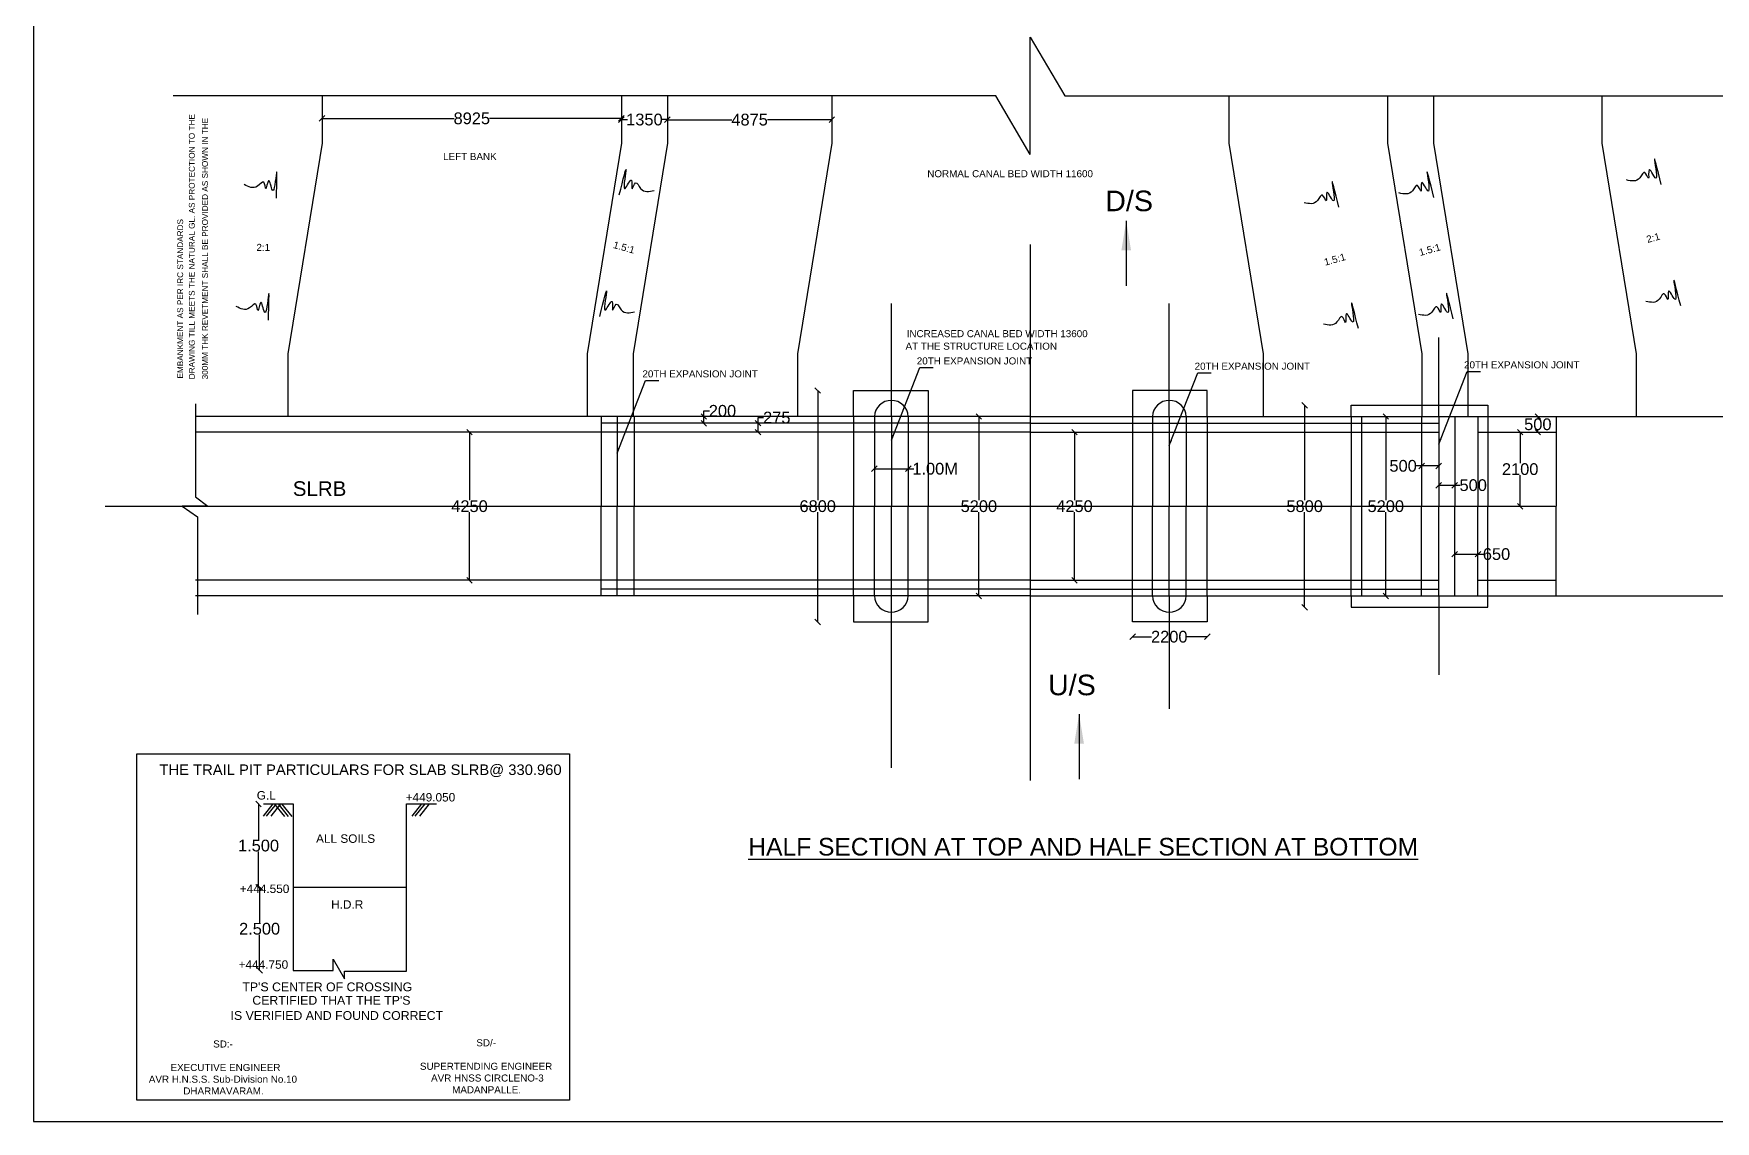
# Model space of a CAD drawing. Header units: millimetres. Extents: x 5124 to 3460569, y 2311 to 45956336.
# Drawn here: x 3415487 to 3444134, y 45924522 to 45943050 of the extents above; entities that cross this region are included whole.
import ezdxf

# ---------------------------------------------------------------- set-up
doc = ezdxf.new("R2010")
doc.units = ezdxf.units.MM
doc.header["$MEASUREMENT"] = 0
for name, color, linetype in [('DIMENSION', 7, 'Continuous'), ('DRAWING', 7, 'Continuous'), ('TEXT', 7, 'Continuous')]:
    doc.layers.add(name, color=color, linetype=linetype)
doc.styles.get("Standard").update_dxf_attribs({"font": 'arial.ttf', "height": 200})
doc.dimstyles.get("Standard").update_dxf_attribs({"dimtxt": 200, "dimasz": 110, "dimexe": 0.18, "dimexo": 0.0625, "dimgap": 0.09, "dimtad": 0, "dimtih": 1, "dimtoh": 1, "dimdec": 0, "dimzin": 0, "dimdsep": 46, "dimtxsty": 'Standard', "dimblk": 'OBLIQUE', "dimcen": 0.09, "dimse1": 1, "dimse2": 1, "dimadec": 0, "dimazin": 0, "dimtfac": 1, "dimtdec": 0, "dimtofl": 0, "dimtmove": 0, "dimatfit": 3, "dimfxl": 1, "dimtolj": 1, "dimtzin": 0, "dimarcsym": 0})

# ---------------------------------------------------------------- blocks, each defined once
blk = doc.blocks.new('_Oblique')
at = {"color": 0, "linetype": 'ByBlock', "lineweight": -2}
blk.add_line((-0.5, -0.5), (0.5, 0.5), dxfattribs=at)
blk = doc.blocks.new('*D55')
at = {"layer": 'Defpoints', "color": 0, "transparency": 16777216}
for p in [(3420401, 45941586), (3425500, 45941606), (3425500, 45941586)]:
    blk.add_point(p, dxfattribs=at)
at = {"layer": 'DIMENSION', "color": 0, "lineweight": -2, "transparency": 16777216}
for p, q in [((3420401, 45941606), (3422651, 45941606)), ((3425500, 45941606), (3423250, 45941606))]:
    blk.add_line(p, q, dxfattribs=at)
at = {"layer": 'DIMENSION', "color": 0, "lineweight": -2, "transparency": 16777216, "xscale": 95, "yscale": 95, "zscale": 95, "rotation": 180}
blk.add_blockref('_Oblique', (3420401, 45941606), dxfattribs=at)
at = {"layer": 'DIMENSION', "color": 0, "lineweight": -2, "transparency": 16777216, "xscale": 95, "yscale": 95, "zscale": 95}
blk.add_blockref('_Oblique', (3425500, 45941606), dxfattribs=at)
at = {"layer": 'DIMENSION', "color": 0, "transparency": 16777216, "insert": (3422951, 45941606), "char_height": 200, "attachment_point": 5}
blk.add_mtext('\\A1;8925', dxfattribs=at)
blk = doc.blocks.new('*D56')
at = {"layer": 'Defpoints', "color": 0, "transparency": 16777216}
for p in [(3425500, 45941606), (3426282, 45941586), (3426282, 45941586)]:
    blk.add_point(p, dxfattribs=at)
at = {"layer": 'DIMENSION', "color": 0, "lineweight": -2, "transparency": 16777216}
for p, q in [((3425500, 45941586), (3425602, 45941586)), ((3426282, 45941586), (3426180, 45941586))]:
    blk.add_line(p, q, dxfattribs=at)
at = {"layer": 'DIMENSION', "color": 0, "lineweight": -2, "transparency": 16777216, "xscale": 95, "yscale": 95, "zscale": 95, "rotation": 180}
blk.add_blockref('_Oblique', (3425500, 45941586), dxfattribs=at)
at = {"layer": 'DIMENSION', "color": 0, "lineweight": -2, "transparency": 16777216, "xscale": 95, "yscale": 95, "zscale": 95}
blk.add_blockref('_Oblique', (3426282, 45941586), dxfattribs=at)
at = {"layer": 'DIMENSION', "color": 0, "transparency": 16777216, "insert": (3425891, 45941586), "char_height": 200, "attachment_point": 5}
blk.add_mtext('\\A1;1350', dxfattribs=at)
blk = doc.blocks.new('*D57')
at = {"layer": 'Defpoints', "color": 0, "transparency": 16777216}
for p in [(3426282, 45941586), (3429084, 45941584), (3429084, 45941538)]:
    blk.add_point(p, dxfattribs=at)
at = {"layer": 'DIMENSION', "color": 0, "lineweight": -2, "transparency": 16777216}
for p, q in [((3426282, 45941584), (3427379, 45941584)), ((3429084, 45941584), (3427987, 45941584))]:
    blk.add_line(p, q, dxfattribs=at)
at = {"layer": 'DIMENSION', "color": 0, "lineweight": -2, "transparency": 16777216, "xscale": 95, "yscale": 95, "zscale": 95, "rotation": 180}
blk.add_blockref('_Oblique', (3426282, 45941584), dxfattribs=at)
at = {"layer": 'DIMENSION', "color": 0, "lineweight": -2, "transparency": 16777216, "xscale": 95, "yscale": 95, "zscale": 95}
blk.add_blockref('_Oblique', (3429084, 45941584), dxfattribs=at)
at = {"layer": 'DIMENSION', "color": 0, "transparency": 16777216, "insert": (3427683, 45941584), "char_height": 200, "attachment_point": 5}
blk.add_mtext('\\A1;4875', dxfattribs=at)
blk = doc.blocks.new('*D58')
at = {"layer": 'Defpoints', "color": 0, "transparency": 16777216}
for p in [(3422958, 45936262), (3422873, 45933738), (3422912, 45933738)]:
    blk.add_point(p, dxfattribs=at)
at = {"layer": 'DIMENSION', "color": 0, "lineweight": -2, "transparency": 16777216}
for p, q in [((3422912, 45936262), (3422912, 45935102)), ((3422912, 45933738), (3422912, 45934898))]:
    blk.add_line(p, q, dxfattribs=at)
at = {"layer": 'DIMENSION', "color": 0, "lineweight": -2, "transparency": 16777216, "xscale": 95, "yscale": 95, "zscale": 95}
for p, rotation in [((3422912, 45936262), 90), ((3422912, 45933738), 270)]:
    blk.add_blockref('_Oblique', p, dxfattribs=dict(at, rotation=rotation))
at = {"layer": 'DIMENSION', "color": 0, "transparency": 16777216, "insert": (3422912, 45935000), "char_height": 200, "attachment_point": 5}
blk.add_mtext('\\A1;4250', dxfattribs=at)
blk = doc.blocks.new('*D59')
at = {"layer": 'Defpoints', "color": 0, "transparency": 16777216}
for p in [(3426904, 45936528), (3426904, 45936528), (3426904, 45936414)]:
    blk.add_point(p, dxfattribs=at)
at = {"layer": 'DIMENSION', "color": 0, "lineweight": -2, "transparency": 16777216}
for p, q in [((3426904, 45936528), (3426904, 45936624)), ((3426904, 45936624), (3426999, 45936624)), ((3426904, 45936414), (3426904, 45936528))]:
    blk.add_line(p, q, dxfattribs=at)
at = {"layer": 'DIMENSION', "color": 0, "lineweight": -2, "transparency": 16777216, "xscale": 95, "yscale": 95, "zscale": 95}
for p, rotation in [((3426904, 45936528), 90), ((3426904, 45936414), 270)]:
    blk.add_blockref('_Oblique', p, dxfattribs=dict(at, rotation=rotation))
at = {"layer": 'DIMENSION', "color": 0, "transparency": 16777216, "insert": (3427221, 45936624), "char_height": 200, "attachment_point": 5}
blk.add_mtext('\\A1;200', dxfattribs=at)
blk = doc.blocks.new('*D60')
at = {"layer": 'Defpoints', "color": 0, "transparency": 16777216}
for p in [(3427827, 45936414.5), (3427827, 45936414.5), (3427827, 45936262)]:
    blk.add_point(p, dxfattribs=at)
at = {"layer": 'DIMENSION', "color": 0, "lineweight": -2, "transparency": 16777216}
for p, q in [((3427827, 45936414.5), (3427827, 45936509.5)), ((3427827, 45936509.5), (3427922, 45936509.5)), ((3427827, 45936262), (3427827, 45936414.5))]:
    blk.add_line(p, q, dxfattribs=at)
at = {"layer": 'DIMENSION', "color": 0, "lineweight": -2, "transparency": 16777216, "xscale": 95, "yscale": 95, "zscale": 95}
for p, rotation in [((3427827, 45936414.5), 90), ((3427827, 45936262), 270)]:
    blk.add_blockref('_Oblique', p, dxfattribs=dict(at, rotation=rotation))
at = {"layer": 'DIMENSION', "color": 0, "transparency": 16777216, "insert": (3428145.487, 45936509.5), "char_height": 200, "attachment_point": 5}
blk.add_mtext('\\A1;275', dxfattribs=at)
blk = doc.blocks.new('*D61')
at = {"layer": 'Defpoints', "color": 0, "transparency": 16777216}
for p in [(3429452, 45936972), (3428843, 45933028), (3429452, 45933028)]:
    blk.add_point(p, dxfattribs=at)
at = {"layer": 'DIMENSION', "color": 0, "lineweight": -2, "transparency": 16777216}
for p, q in [((3428843, 45936972), (3428843, 45935102)), ((3428843, 45933028), (3428843, 45934898))]:
    blk.add_line(p, q, dxfattribs=at)
at = {"layer": 'DIMENSION', "color": 0, "lineweight": -2, "transparency": 16777216, "xscale": 95, "yscale": 95, "zscale": 95}
for p, rotation in [((3428843, 45936972), 90), ((3428843, 45933028), 270)]:
    blk.add_blockref('_Oblique', p, dxfattribs=dict(at, rotation=rotation))
at = {"layer": 'DIMENSION', "color": 0, "transparency": 16777216, "insert": (3428843, 45935000), "char_height": 200, "attachment_point": 5}
blk.add_mtext('\\A1;6800', dxfattribs=at)
blk = doc.blocks.new('*D62')
at = {"layer": 'Defpoints', "color": 0, "transparency": 16777216}
for p in [(3429808, 45935638), (3430386, 45935638), (3430386, 45935638)]:
    blk.add_point(p, dxfattribs=at)
at = {"layer": 'DIMENSION', "color": 0, "lineweight": -2, "transparency": 16777216}
for p, q in [((3429808, 45935638), (3430386, 45935638)), ((3430386, 45935638), (3430480, 45935638))]:
    blk.add_line(p, q, dxfattribs=at)
at = {"layer": 'DIMENSION', "color": 0, "lineweight": -2, "transparency": 16777216, "xscale": 95, "yscale": 95, "zscale": 95, "rotation": 180}
blk.add_blockref('_Oblique', (3429808, 45935638), dxfattribs=at)
at = {"layer": 'DIMENSION', "color": 0, "lineweight": -2, "transparency": 16777216, "xscale": 95, "yscale": 95, "zscale": 95}
blk.add_blockref('_Oblique', (3430386, 45935638), dxfattribs=at)
at = {"layer": 'DIMENSION', "color": 0, "transparency": 16777216, "insert": (3430843, 45935638), "char_height": 200, "attachment_point": 5}
blk.add_mtext('\\A1;1.00M', dxfattribs=at)
blk = doc.blocks.new('*D63')
at = {"layer": 'Defpoints', "color": 0, "transparency": 16777216}
for p in [(3431328, 45936528), (3431328, 45933472), (3431588, 45933472)]:
    blk.add_point(p, dxfattribs=at)
at = {"layer": 'DIMENSION', "color": 0, "lineweight": -2, "transparency": 16777216}
for p, q in [((3431588, 45936528), (3431588, 45935102)), ((3431588, 45933472), (3431588, 45934898))]:
    blk.add_line(p, q, dxfattribs=at)
at = {"layer": 'DIMENSION', "color": 0, "lineweight": -2, "transparency": 16777216, "xscale": 95, "yscale": 95, "zscale": 95}
for p, rotation in [((3431588, 45936528), 90), ((3431588, 45933472), 270)]:
    blk.add_blockref('_Oblique', p, dxfattribs=dict(at, rotation=rotation))
at = {"layer": 'DIMENSION', "color": 0, "transparency": 16777216, "insert": (3431588, 45935000), "char_height": 200, "attachment_point": 5}
blk.add_mtext('\\A1;5200', dxfattribs=at)
blk = doc.blocks.new('*D64')
at = {"layer": 'Defpoints', "color": 0, "transparency": 16777216}
for p in [(3433217, 45936262), (3433217, 45933738), (3433217, 45933738)]:
    blk.add_point(p, dxfattribs=at)
at = {"layer": 'DIMENSION', "color": 0, "lineweight": -2, "transparency": 16777216}
for p, q in [((3433217, 45936262), (3433217, 45935102)), ((3433217, 45933738), (3433217, 45934898))]:
    blk.add_line(p, q, dxfattribs=at)
at = {"layer": 'DIMENSION', "color": 0, "lineweight": -2, "transparency": 16777216, "xscale": 95, "yscale": 95, "zscale": 95}
for p, rotation in [((3433217, 45936262), 90), ((3433217, 45933738), 270)]:
    blk.add_blockref('_Oblique', p, dxfattribs=dict(at, rotation=rotation))
at = {"layer": 'DIMENSION', "color": 0, "transparency": 16777216, "insert": (3433217, 45935000), "char_height": 200, "attachment_point": 5}
blk.add_mtext('\\A1;4250', dxfattribs=at)
blk = doc.blocks.new('*D65')
at = {"layer": 'Defpoints', "color": 0, "transparency": 16777216}
for p in [(3434207.5, 45933028.5), (3435478, 45933028.5), (3435478, 45932776.5)]:
    blk.add_point(p, dxfattribs=at)
at = {"layer": 'DIMENSION', "color": 0, "lineweight": -2, "transparency": 16777216}
for p, q in [((3434207.5, 45932776.5), (3434531.41, 45932776.5)), ((3435478, 45932776.5), (3435131.59, 45932776.5))]:
    blk.add_line(p, q, dxfattribs=at)
at = {"layer": 'DIMENSION', "color": 0, "lineweight": -2, "transparency": 16777216, "xscale": 95, "yscale": 95, "zscale": 95, "rotation": 180}
blk.add_blockref('_Oblique', (3434207.5, 45932776.5), dxfattribs=at)
at = {"layer": 'DIMENSION', "color": 0, "lineweight": -2, "transparency": 16777216, "xscale": 95, "yscale": 95, "zscale": 95}
blk.add_blockref('_Oblique', (3435478, 45932776.5), dxfattribs=at)
at = {"layer": 'DIMENSION', "color": 0, "transparency": 16777216, "insert": (3434831.5, 45932776.5), "char_height": 200, "attachment_point": 5}
blk.add_mtext('\\A1;2200', dxfattribs=at)
blk = doc.blocks.new('*D66')
at = {"layer": 'Defpoints', "color": 0, "transparency": 16777216}
for p in [(3437929, 45936720), (3437138, 45933280), (3437929, 45933280)]:
    blk.add_point(p, dxfattribs=at)
at = {"layer": 'DIMENSION', "color": 0, "lineweight": -2, "transparency": 16777216}
for p, q in [((3437138, 45936720), (3437138, 45935102)), ((3437138, 45933280), (3437138, 45934898))]:
    blk.add_line(p, q, dxfattribs=at)
at = {"layer": 'DIMENSION', "color": 0, "lineweight": -2, "transparency": 16777216, "xscale": 95, "yscale": 95, "zscale": 95}
for p, rotation in [((3437138, 45936720), 90), ((3437138, 45933280), 270)]:
    blk.add_blockref('_Oblique', p, dxfattribs=dict(at, rotation=rotation))
at = {"layer": 'DIMENSION', "color": 0, "transparency": 16777216, "insert": (3437138, 45935000), "char_height": 200, "attachment_point": 5}
blk.add_mtext('\\A1;5800', dxfattribs=at)
blk = doc.blocks.new('*D67')
at = {"layer": 'Defpoints', "color": 0, "transparency": 16777216}
for p in [(3438340, 45936528), (3438340, 45933472), (3438520, 45933472)]:
    blk.add_point(p, dxfattribs=at)
at = {"layer": 'DIMENSION', "color": 0, "lineweight": -2, "transparency": 16777216}
for p, q in [((3438520, 45936528), (3438520, 45935102)), ((3438520, 45933472), (3438520, 45934898))]:
    blk.add_line(p, q, dxfattribs=at)
at = {"layer": 'DIMENSION', "color": 0, "lineweight": -2, "transparency": 16777216, "xscale": 95, "yscale": 95, "zscale": 95}
for p, rotation in [((3438520, 45936528), 90), ((3438520, 45933472), 270)]:
    blk.add_blockref('_Oblique', p, dxfattribs=dict(at, rotation=rotation))
at = {"layer": 'DIMENSION', "color": 0, "transparency": 16777216, "insert": (3438520, 45935000), "char_height": 200, "attachment_point": 5}
blk.add_mtext('\\A1;5200', dxfattribs=at)
blk = doc.blocks.new('*D68')
at = {"layer": 'Defpoints', "color": 0, "transparency": 16777216}
for p in [(3439131, 45935687), (3439131, 45935687), (3439421, 45935687)]:
    blk.add_point(p, dxfattribs=at)
at = {"layer": 'DIMENSION', "color": 0, "lineweight": -2, "transparency": 16777216}
for p, q in [((3439131, 45935687), (3439036, 45935687)), ((3439421, 45935687), (3439131, 45935687))]:
    blk.add_line(p, q, dxfattribs=at)
at = {"layer": 'DIMENSION', "color": 0, "lineweight": -2, "transparency": 16777216, "xscale": 95, "yscale": 95, "zscale": 95, "rotation": 180}
blk.add_blockref('_Oblique', (3439131, 45935687), dxfattribs=at)
at = {"layer": 'DIMENSION', "color": 0, "lineweight": -2, "transparency": 16777216, "xscale": 95, "yscale": 95, "zscale": 95}
blk.add_blockref('_Oblique', (3439421, 45935687), dxfattribs=at)
at = {"layer": 'DIMENSION', "color": 0, "transparency": 16777216, "insert": (3438815, 45935687), "char_height": 200, "attachment_point": 5}
blk.add_mtext('\\A1;500', dxfattribs=at)
blk = doc.blocks.new('*D69')
at = {"layer": 'Defpoints', "color": 0, "transparency": 16777216}
for p in [(3439421, 45935358), (3439694, 45935358), (3439694, 45935358)]:
    blk.add_point(p, dxfattribs=at)
at = {"layer": 'DIMENSION', "color": 0, "lineweight": -2, "transparency": 16777216}
for p, q in [((3439421, 45935358), (3439694, 45935358)), ((3439694, 45935358), (3439788, 45935358))]:
    blk.add_line(p, q, dxfattribs=at)
at = {"layer": 'DIMENSION', "color": 0, "lineweight": -2, "transparency": 16777216, "xscale": 95, "yscale": 95, "zscale": 95, "rotation": 180}
blk.add_blockref('_Oblique', (3439421, 45935358), dxfattribs=at)
at = {"layer": 'DIMENSION', "color": 0, "lineweight": -2, "transparency": 16777216, "xscale": 95, "yscale": 95, "zscale": 95}
blk.add_blockref('_Oblique', (3439694, 45935358), dxfattribs=at)
at = {"layer": 'DIMENSION', "color": 0, "transparency": 16777216, "insert": (3440009, 45935358), "char_height": 200, "attachment_point": 5}
blk.add_mtext('\\A1;500', dxfattribs=at)
blk = doc.blocks.new('*D70')
at = {"layer": 'Defpoints', "color": 0, "transparency": 16777216}
for p in [(3439694, 45934184), (3440090, 45934184), (3440090, 45934184)]:
    blk.add_point(p, dxfattribs=at)
at = {"layer": 'DIMENSION', "color": 0, "lineweight": -2, "transparency": 16777216}
for p, q in [((3439694, 45934184), (3440090, 45934184)), ((3440090, 45934184), (3440185, 45934184))]:
    blk.add_line(p, q, dxfattribs=at)
at = {"layer": 'DIMENSION', "color": 0, "lineweight": -2, "transparency": 16777216, "xscale": 95, "yscale": 95, "zscale": 95, "rotation": 180}
blk.add_blockref('_Oblique', (3439694, 45934184), dxfattribs=at)
at = {"layer": 'DIMENSION', "color": 0, "lineweight": -2, "transparency": 16777216, "xscale": 95, "yscale": 95, "zscale": 95}
blk.add_blockref('_Oblique', (3440090, 45934184), dxfattribs=at)
at = {"layer": 'DIMENSION', "color": 0, "transparency": 16777216, "insert": (3440406, 45934184), "char_height": 200, "attachment_point": 5}
blk.add_mtext('\\A1;650', dxfattribs=at)
blk = doc.blocks.new('*D71')
at = {"layer": 'Defpoints', "color": 0, "transparency": 16777216}
for p in [(3440809, 45936262), (3440809, 45936262), (3440809, 45935000)]:
    blk.add_point(p, dxfattribs=at)
at = {"layer": 'DIMENSION', "color": 0, "lineweight": -2, "transparency": 16777216}
for p, q in [((3440809, 45936262), (3440809, 45935733)), ((3440809, 45935000), (3440809, 45935529))]:
    blk.add_line(p, q, dxfattribs=at)
at = {"layer": 'DIMENSION', "color": 0, "lineweight": -2, "transparency": 16777216, "xscale": 95, "yscale": 95, "zscale": 95}
for p, rotation in [((3440809, 45936262), 90), ((3440809, 45935000), 270)]:
    blk.add_blockref('_Oblique', p, dxfattribs=dict(at, rotation=rotation))
at = {"layer": 'DIMENSION', "color": 0, "transparency": 16777216, "insert": (3440809, 45935631), "char_height": 200, "attachment_point": 5}
blk.add_mtext('\\A1;2100', dxfattribs=at)
blk = doc.blocks.new('*D72')
at = {"layer": 'Defpoints', "color": 0, "transparency": 16777216}
for p in [(3441110, 45936528), (3441110, 45936528), (3441110, 45936262)]:
    blk.add_point(p, dxfattribs=at)
at = {"layer": 'DIMENSION', "color": 0, "lineweight": -2, "transparency": 16777216}
for p, q in [((3441110, 45936528), (3441110, 45936497)), ((3441110, 45936262), (3441110, 45936293))]:
    blk.add_line(p, q, dxfattribs=at)
at = {"layer": 'DIMENSION', "color": 0, "lineweight": -2, "transparency": 16777216, "xscale": 95, "yscale": 95, "zscale": 95}
for p, rotation in [((3441110, 45936528), 90), ((3441110, 45936262), 270)]:
    blk.add_blockref('_Oblique', p, dxfattribs=dict(at, rotation=rotation))
at = {"layer": 'DIMENSION', "color": 0, "transparency": 16777216, "insert": (3441110, 45936395), "char_height": 200, "attachment_point": 5}
blk.add_mtext('\\A1;500', dxfattribs=at)
blk = doc.blocks.new('*D73')
at = {"layer": 'Defpoints', "color": 0, "transparency": 16777216}
for p in [(3419906, 45929928), (3419318, 45928511), (3419906, 45928511)]:
    blk.add_point(p, dxfattribs=at)
at = {"layer": 'DIMENSION', "color": 0, "lineweight": -2, "transparency": 16777216}
for p, q in [((3419318, 45929928), (3419318, 45929322)), ((3419318, 45928511), (3419318, 45929117))]:
    blk.add_line(p, q, dxfattribs=at)
at = {"layer": 'DIMENSION', "color": 0, "lineweight": -2, "transparency": 16777216, "xscale": 95, "yscale": 95, "zscale": 95}
for p, rotation in [((3419318, 45929928), 90), ((3419318, 45928511), 270)]:
    blk.add_blockref('_Oblique', p, dxfattribs=dict(at, rotation=rotation))
at = {"layer": 'DIMENSION', "color": 0, "transparency": 16777216, "insert": (3419318, 45929219), "char_height": 200, "attachment_point": 5}
blk.add_mtext('\\A1;1.500', dxfattribs=at)
blk = doc.blocks.new('*D74')
at = {"layer": 'Defpoints', "color": 0, "transparency": 16777216}
for p in [(3419906, 45928511), (3419336, 45927093), (3419906, 45927093)]:
    blk.add_point(p, dxfattribs=at)
at = {"layer": 'DIMENSION', "color": 0, "lineweight": -2, "transparency": 16777216}
for p, q in [((3419336, 45928511), (3419336, 45927904)), ((3419336, 45927093), (3419336, 45927700))]:
    blk.add_line(p, q, dxfattribs=at)
at = {"layer": 'DIMENSION', "color": 0, "lineweight": -2, "transparency": 16777216, "xscale": 95, "yscale": 95, "zscale": 95}
for p, rotation in [((3419336, 45928511), 90), ((3419336, 45927093), 270)]:
    blk.add_blockref('_Oblique', p, dxfattribs=dict(at, rotation=rotation))
at = {"layer": 'DIMENSION', "color": 0, "transparency": 16777216, "insert": (3419336, 45927802), "char_height": 200, "attachment_point": 5}
blk.add_mtext('\\A1;2.500', dxfattribs=at)

msp = doc.modelspace()

# ---------------------------------------------------------------- linework, layer by layer
at = {"layer": 'DIMENSION'}
for points in [[(3419561, 45929928.1), (3419395.3, 45929721.4)], [(3419401.8, 45929928.1), (3419906.1, 45929928.1), (3419906.1, 45927093), (3420589.5, 45927093), (3420589.5, 45927283.3), (3420782.3, 45926948.3), (3420782.3, 45927080.6), (3421835.8, 45927080.6), (3421835.8, 45929928.1), (3422350.6, 45929928.1)], [(3419616.2, 45929928.1), (3419450.5, 45929721.4)], [(3419693.6, 45929928.1), (3419527.9, 45929721.4)], [(3419585, 45929928.1), (3419759.7, 45929714.9)], [(3419650.2, 45929928.1), (3419824.9, 45929714.9)], [(3419707.8, 45929928.1), (3419882.4, 45929714.9)], [(3422093.2, 45929928.1), (3421927.5, 45929721.4)], [(3422148.4, 45929928.1), (3421982.7, 45929721.4)], [(3422225.8, 45929928.1), (3422060.1, 45929721.4)], [(3419906.1, 45928510.6), (3421835.8, 45928510.6)]]:
    msp.add_lwpolyline(points, dxfattribs=at)
at = {"layer": 'DRAWING'}
for points in [[(3460304, 45956335.5), (3415487, 45956335.5), (3415487, 45924522), (3460304, 45924522)], [(3417246.5, 45930783.4), (3424613.6, 45930783.4), (3424613.6, 45924884.5), (3417246.5, 45924884.5)]]:
    msp.add_lwpolyline(points, close=True, dxfattribs=at)
for points in [[(3432465, 45942992.5), (3433054, 45941988), (3447065.5, 45941988)], [(3432465, 45940990.5), (3432465, 45942992.5)], [(3432465, 45940990.5), (3431876, 45941988), (3417864.5, 45941988)], [(3420401, 45941988), (3420401, 45941184), (3419816, 45937598), (3419816, 45936528.5)], [(3425500.5, 45941988), (3425500.5, 45941184), (3424915.5, 45937598), (3424915.5, 45936528.5)], [(3426282, 45941988), (3426282, 45941184), (3425697, 45937598), (3425697, 45936528.5)], [(3429084, 45941988), (3429084, 45941184), (3428499, 45937598), (3428499, 45936528.5)], [(3435846, 45941988), (3435846, 45941184), (3436431, 45937598), (3436431, 45936528.5)], [(3438549, 45941988), (3438549, 45941184), (3439134, 45937598), (3439134, 45936528.5)], [(3439330.5, 45941988), (3439330.5, 45941184), (3439915.5, 45937598), (3439915.5, 45936528.5)], [(3442200.5, 45941988), (3442200.5, 45941184), (3442785.5, 45937598), (3442785.5, 45936528.5)], [(3432465, 45939456), (3432465, 45930326)], [(3430098.5, 45936528.5), (3430098.5, 45938452)], [(3434831.5, 45936528.5), (3434831.5, 45938452)], [(3439421, 45936528.5), (3439421, 45937872.5)], [(3429452, 45936528.5), (3429452, 45936971.5), (3430722.5, 45936971.5), (3430726.5, 45936528.5)], [(3435478, 45936528.5), (3435478, 45936971.5), (3434207.5, 45936971.5), (3434203.5, 45936528.5)], [(3418244, 45936742.5), (3418244, 45935158.5), (3418456, 45935000), (3418019.5, 45935000), (3418278, 45934817), (3418278, 45933155.5)], [(3437929, 45936528.5), (3437929, 45936719.5), (3440258, 45936719.5), (3440258, 45936528.5)], [(3432465, 45936528.5), (3418244, 45936528.5)], [(3425152.5, 45936528.5), (3425152.5, 45935000)], [(3432465, 45936414.5), (3425152.5, 45936414.5)], [(3425425, 45936528.5), (3425425, 45935000)], [(3425715, 45936528.5), (3425715, 45935000)], [(3429452, 45936528.5), (3429452, 45935000)], [(3429808, 45936528.5), (3429808, 45935000)], [(3430098.5, 45936528.5), (3430098.5, 45935000)], [(3430385.5, 45936528.5), (3430385.5, 45935000)], [(3430726.5, 45936528.5), (3430726.5, 45935000)], [(3432465, 45936528.5), (3446686, 45936528.5)], [(3432465, 45936414.5), (3439421, 45936414.5)], [(3434203.5, 45936528.5), (3434203.5, 45935000)], [(3434544.5, 45936528.5), (3434544.5, 45935000)], [(3434831.5, 45936528.5), (3434831.5, 45935000)], [(3435122, 45936528.5), (3435122, 45935000)], [(3435478, 45936528.5), (3435478, 45935000)], [(3437929, 45936528.5), (3437929, 45935000)], [(3438108, 45936528.5), (3438108, 45933471.5)], [(3439131, 45936528.5), (3439131, 45935000)], [(3439421, 45936528.5), (3439421, 45935000)], [(3439693.5, 45936528.5), (3439693.5, 45935000)], [(3440090, 45936528.5), (3440090, 45935000)], [(3440258, 45936528.5), (3440258, 45935000)], [(3441425, 45936528.5), (3441425, 45935000)], [(3432465, 45936262), (3418244, 45936262)], [(3432465, 45936262), (3439421, 45936262)], [(3440090, 45936262), (3441425, 45936262)], [(3416704, 45935000), (3441407, 45935000)], [(3416704, 45935000), (3441407, 45935000)], [(3425152.5, 45933471.5), (3425152.5, 45935000)], [(3425425, 45933471.5), (3425425, 45935000)], [(3425715, 45933471.5), (3425715, 45935000)], [(3429452, 45933471.5), (3429452, 45935000)], [(3429808, 45933471.5), (3429808, 45935000)], [(3430098.5, 45930545), (3430098.5, 45935000)], [(3430385.5, 45933471.5), (3430385.5, 45935000)], [(3430726.5, 45933471.5), (3430726.5, 45935000)], [(3434203.5, 45933471.5), (3434203.5, 45935000)], [(3434544.5, 45933471.5), (3434544.5, 45935000)], [(3434831.5, 45933471.5), (3434831.5, 45935000)], [(3435122, 45933471.5), (3435122, 45935000)], [(3435478, 45933471.5), (3435478, 45935000)], [(3437929, 45933471.5), (3437929, 45935000)], [(3439131, 45933471.5), (3439131, 45935000)], [(3439421, 45933471.5), (3439421, 45935000)], [(3439693.5, 45933471.5), (3439693.5, 45935000)], [(3440090, 45933471.5), (3440090, 45935000)], [(3440258, 45933471.5), (3440258, 45935000)], [(3441425, 45933471.5), (3441425, 45935000)], [(3432465, 45933738), (3418244, 45933738)], [(3432465, 45933471.5), (3418244, 45933471.5)], [(3432465, 45933585.5), (3425152.5, 45933585.5)], [(3429452, 45933471.5), (3429452, 45933028.5), (3430722.5, 45933028.5), (3430726.5, 45933471.5)], [(3432465, 45933738), (3439421, 45933738)], [(3432465, 45933585.5), (3439421, 45933585.5)], [(3432465, 45933471.5), (3446686, 45933471.5)], [(3435478, 45933471.5), (3435478, 45933028.5), (3434207.5, 45933028.5), (3434203.5, 45933471.5)], [(3434831.5, 45933471.5), (3434831.5, 45931548)], [(3437929, 45933471.5), (3437929, 45933280.5), (3440258, 45933280.5), (3440258, 45933471.5)], [(3439421, 45933471.5), (3439421, 45932127.5)], [(3440090, 45933738), (3441425, 45933738)]]:
    msp.add_lwpolyline(points, dxfattribs=at)
for centre, start, end in [((3430096.8, 45936513.9), 2.8974, 177.1026), ((3434833.2, 45936513.9), 2.8974, 177.1026), ((3430096.8, 45933486.1), 182.8974, 357.1026), ((3434833.2, 45933486.1), 182.8974, 357.1026)]:
    msp.add_arc(centre, 289.1, start, end, dxfattribs=at)
for points in [[(3443211.6, 45940481.2), (3443097.8, 45940890.1), (3443110.1, 45940594.1), (3443004, 45940732.7), (3442993.7, 45940587.1), (3442933, 45940686), (3442847.7, 45940593.2), (3442618.3, 45940557.9)], [(3419621.5, 45940247.5), (3419621.5, 45940672), (3419554, 45940383.5), (3419489, 45940545.5), (3419440, 45940408), (3419408, 45940519.5), (3419301, 45940453), (3419070.5, 45940480.5)], [(3425462.9, 45940302.1), (3425576.7, 45940711), (3425564.4, 45940415), (3425670.4, 45940553.7), (3425680.8, 45940408), (3425741.5, 45940506.9), (3425826.8, 45940414.1), (3426056.2, 45940378.8)], [(3439337.8, 45940259.7), (3439224, 45940668.6), (3439236.3, 45940372.6), (3439130.3, 45940511.2), (3439119.9, 45940365.6), (3439059.2, 45940464.5), (3438973.9, 45940371.7), (3438744.5, 45940336.4)], [(3437721.1, 45940094.2), (3437607.3, 45940503.1), (3437619.6, 45940207.1), (3437513.5, 45940345.7), (3437503.2, 45940200.1), (3437442.5, 45940299), (3437357.2, 45940206.2), (3437127.8, 45940170.9)], [(3443543, 45938413.6), (3443429.1, 45938822.5), (3443441.5, 45938526.5), (3443335.4, 45938665.1), (3443325.1, 45938519.5), (3443264.3, 45938618.4), (3443179.1, 45938525.6), (3442949.7, 45938490.3)], [(3419487, 45938172), (3419487, 45938596.5), (3419419.5, 45938308), (3419354.5, 45938470), (3419305.5, 45938332.5), (3419273.5, 45938444), (3419166.5, 45938377.5), (3418936, 45938405)], [(3425131.5, 45938234.5), (3425245.3, 45938643.5), (3425233, 45938347.4), (3425339.1, 45938486.1), (3425349.4, 45938340.5), (3425410.1, 45938439.3), (3425495.4, 45938346.5), (3425724.8, 45938311.2)], [(3439669.2, 45938192.1), (3439555.4, 45938601), (3439567.7, 45938305), (3439461.6, 45938443.6), (3439451.3, 45938298), (3439390.6, 45938396.9), (3439305.3, 45938304.1), (3439075.9, 45938268.8)], [(3438052.5, 45938026.6), (3437938.6, 45938435.5), (3437951, 45938139.5), (3437844.9, 45938278.1), (3437834.6, 45938132.5), (3437773.8, 45938231.4), (3437688.6, 45938138.6), (3437459.2, 45938103.3)]]:
    msp.add_spline(points, degree=3, dxfattribs=at)

# ---------------------------------------------------------------- texts
at = {"layer": 'TEXT'}
for s, height, rotation, p in [('DRAWING TILL MEETS THE NATURAL GL. AS PROTECTION TO THE', 100, 90, (3418231.5, 45937162.7)), ('300MM THK REVETMENT SHALL BE PROVIDED AS SHOWN IN THE', 100, 90, (3418455.6, 45937160.4)), ('EMBANKMENT AS PER IRC STANDARDS', 100, 90, (3418033.7, 45937175.5)), ('1.5:1', 120, 344.44607, (3425349.1, 45939401.1)), ('2:1', 120, 15.55393, (3442978.3, 45939483.6)), ('1.5:1', 120, 15.55393, (3437487.8, 45939096.6)), ('1.5:1', 120, 15.55393, (3439104.5, 45939262.1))]:
    msp.add_text(s, height=height, rotation=rotation, dxfattribs=at).set_placement(p)
for s, height, p in [('LEFT BANK', 120, (3422461.5, 45940897.8)), ('NORMAL CANAL BED WIDTH 11600', 120, (3430709.2, 45940604.5)), ('D/S', 350, (3433739.8, 45940025.9)), ('2:1', 120, (3419282.4, 45939349)), ('AT THE STRUCTURE LOCATION', 120, (3430339.5, 45937666.5)), ('INCREASED CANAL BED WIDTH 13600', 120, (3430358.7, 45937879.6)), ('20TH EXPANSION JOINT ', 120, (3430530.7, 45937415.2)), ('20TH EXPANSION JOINT ', 120, (3425857.2, 45937194.7)), ('20TH EXPANSION JOINT ', 120, (3435263.7, 45937325.7)), ('20TH EXPANSION JOINT ', 120, (3439853.2, 45937348.7)), ('SLRB', 250, (3419901.4, 45935175.6)), ('U/S', 350, (3432765.7, 45931780.6)), ('THE TRAIL PIT PARTICULARS FOR SLAB SLRB@ 330.960', 180, (3417630.5, 45930422)), ('G.L', 144, (3419288.2, 45930003.7)), ('+449.050', 144, (3421824, 45929970.9)), ('ALL SOILS', 144, (3420298, 45929266.5)), ('%%UHALF SECTION AT TOP AND HALF SECTION AT BOTTOM', 300, (3427661.2, 45929050.1)), ('+444.550', 144, (3418998.4, 45928412)), ('H.D.R', 144, (3420554.6, 45928144.4)), ('+444.750', 144, (3418978.5, 45927121.2)), ("TP'S CENTER OF CROSSING ", 150, (3419043, 45926737.7)), ("CERTIFIED THAT THE TP'S  ", 150, (3419212.1, 45926509)), ('IS VERIFIED AND FOUND CORRECT', 150, (3418841.3, 45926250.4))]:
    msp.add_text(s, height=height, dxfattribs=at).set_placement(p)
at = {"layer": 'TEXT', "char_height": 120, "width": 8476.996, "attachment_point": 1}
for s, insert in [('\\pi4077.2;SD:- \\P\\pi4238.5;\\P\\pi3256.8;  EXECUTIVE ENGINEER\\P\\pi2980.1;AVR H.N.S.S. Sub-Division No.10\\P\\pi3567.7;DHARMAVARAM.', (3414469.2, 45925900.2)), ('\\pi4215.2; \\P\\pi4238.5;\\P\\pi4077.2;SD/-\\P\\pi4191.9;  \\P\\pi3116.3;SUPERTENDING ENGINEER                \\P\\pi3259.5; AVR HNSS CIRCLENO-3    \\P\\pi3665.1;MADANPALLE.', (3418951.1, 45926320.6))]:
    msp.add_mtext(s, dxfattribs=dict(at, insert=insert))

# ---------------------------------------------------------------- dimensions: what is measured, and where the dimension line sits
at = {"layer": 'DIMENSION'}
for base, p1, p2, text, picture, middle in [((3425500.5, 45941606.5), (3420401, 45941586), (3425500.5, 45941586), '8925', '*D55', (3422950.8, 45941606.5)), ((3426282, 45941586), (3425500.5, 45941606.5), (3426282, 45941586), '1350', '*D56', (3425891.2, 45941586)), ((3429084, 45941584.5), (3426282, 45941586), (3429084, 45941538.5), '4875', '*D57', (3427683, 45941584.5)), ((3430385.5, 45935638.5), (3429808, 45935638.5), (3430385.5, 45935638.5), '1.00M', '*D62', (3430843.2, 45935638.5)), ((3439131, 45935687), (3439421, 45935687), (3439131, 45935687), '500', '*D68', (3438815.3, 45935687)), ((3439693.5, 45935357.5), (3439421, 45935357.5), (3439693.5, 45935357.5), '500', '*D69', (3440009.2, 45935357.5)), ((3440090, 45934184), (3439693.5, 45934184), (3440090, 45934184), '650', '*D70', (3440406.2, 45934184))]:
    dim = msp.add_linear_dim(base=base, p1=p1, p2=p2, text=text, dimstyle='Standard', override={"dimasz": 95, "dimarcsym": 1}, dxfattribs=at)
    dim.commit()
    dim.dimension.update_dxf_attribs({"geometry": picture, "text_midpoint": middle})
for base, p1, p2, text, override, picture, middle in [((3428843, 45933028.5), (3429452, 45936971.5), (3429452, 45933028.5), '6800', {"dimasz": 95, "dimarcsym": 1}, '*D61', (3428843, 45935000)), ((3426904, 45936528.5), (3426904, 45936414.5), (3426904, 45936528.5), '200', {"dimasz": 95, "dimarcsym": 1}, '*D59', (3427221.4, 45936623.5)), ((3427827, 45936414.5), (3427827, 45936262), (3427827, 45936414.5), '275', {"dimasz": 95, "dimarcsym": 1}, '*D60', (3428145.5, 45936509.5)), ((3437138, 45933280.5), (3437929, 45936719.5), (3437929, 45933280.5), '5800', {"dimasz": 95, "dimarcsym": 1}, '*D66', (3437138, 45935000)), ((3431588, 45933471.5), (3431328.5, 45936528.5), (3431328.5, 45933471.5), '5200', {"dimasz": 95, "dimarcsym": 1}, '*D63', (3431588, 45935000)), ((3438520, 45933471.5), (3438339.5, 45936528.5), (3438339.5, 45933471.5), '5200', {"dimasz": 95, "dimarcsym": 1}, '*D67', (3438520, 45935000)), ((3441110.5, 45936528.5), (3441110.5, 45936262), (3441110.5, 45936528.5), '500', {"dimasz": 95, "dimarcsym": 1}, '*D72', (3441110.5, 45936395.2)), ((3422912.5, 45933738), (3422958, 45936262), (3422873, 45933738), '4250', {"dimasz": 95, "dimarcsym": 1}, '*D58', (3422912.5, 45935000)), ((3433217, 45933738), (3433217, 45936262), (3433217, 45933738), '4250', {"dimasz": 95, "dimarcsym": 1}, '*D64', (3433217, 45935000)), ((3440809, 45936262), (3440809, 45935000), (3440809, 45936262), '2100', {"dimasz": 95, "dimarcsym": 1}, '*D71', (3440809, 45935631)), ((3419318.5, 45928510.6), (3419906.1, 45929928.1), (3419906.1, 45928510.6), '1.500', {"dimasz": 95, "dimfxl": 2000, "dimarcsym": 1}, '*D73', (3419318.5, 45929219.3)), ((3419336.5, 45927093), (3419906.1, 45928510.6), (3419906.1, 45927093), '2.500', {"dimasz": 95, "dimfxl": 2000, "dimarcsym": 1}, '*D74', (3419336.5, 45927801.8))]:
    dim = msp.add_linear_dim(base=base, p1=p1, p2=p2, angle=90, text=text, dimstyle='Standard', override=override, dxfattribs=at)
    dim.commit()
    dim.dimension.update_dxf_attribs({"geometry": picture, "text_midpoint": middle})
dim = msp.add_linear_dim(base=(3435478, 45932776.5), p1=(3434207.5, 45933028.5), p2=(3435478, 45933028.5), text='2200', dimstyle='Standard', override={"dimasz": 95, "dimarcsym": 1}, dxfattribs=at)
dim.commit()
dim.dimension.update_dxf_attribs({"geometry": '*D65', "text_midpoint": (3434831.5, 45932776.5), "dimtype": 160})

# ---------------------------------------------------------------- leaders
for points in [[(3434098.5, 45939859), (3434098.5, 45938754.5)], [(3433295.8, 45931457.5), (3433295.8, 45930353)]]:
    msp.add_leader(points, dimstyle='Standard', override={"dimasz": 500, "dimgap": 0.09, "dimtad": 0, "dimarcsym": 1}, dxfattribs=at)
at = {"layer": 'DRAWING'}
for points in [[(3430098.5, 45936126), (3430584, 45937362.5), (3430812, 45937362.5)], [(3434831.5, 45936036.5), (3435317, 45937273), (3435545, 45937273)], [(3439421, 45936059.5), (3439906.5, 45937296), (3440134.5, 45937296)], [(3425425, 45935905.5), (3425910.5, 45937142), (3426138.5, 45937142)]]:
    msp.add_leader(points, dimstyle='Standard', override={"dimasz": 95, "dimgap": 0.09, "dimtad": 0, "dimarcsym": 1}, dxfattribs=at)

doc.saveas('drawing.dxf')
